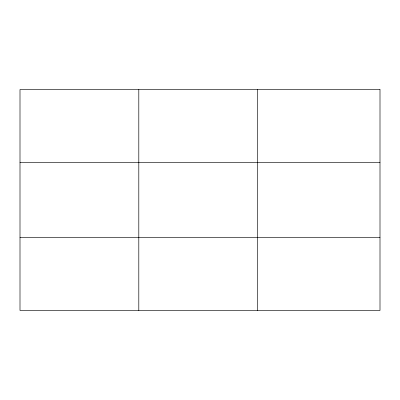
<?xml version="1.0" encoding="UTF-8"?>
<svg xmlns="http://www.w3.org/2000/svg" width="400" height="400" viewBox="0 0 400 400"><rect width="100%" height="100%" fill="white"/><g stroke="black" fill="none" stroke-linecap="round" stroke-linejoin="round"><path stroke-width="0.6" d="M138.8 310.46L138.8 89.54M257.6 310.46L257.6 89.54M20 162.445L380 162.445M20 237.555L380 237.555M380 89.54L380 310.46L20 310.46L20 89.54L380 89.54"/></g></svg>
